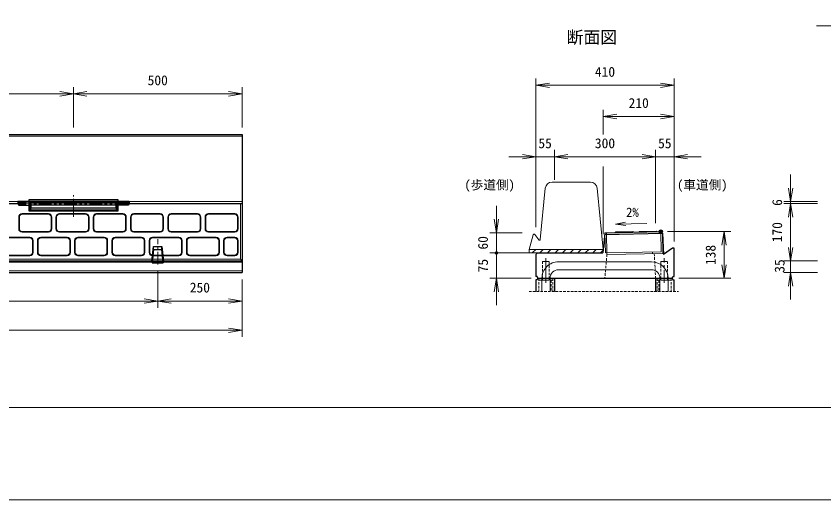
# Model space of a CAD drawing. Units: millimetres at full size, sheet at 1:20. Extents: x 0 to 8400, y 0 to 5940.
# Drawn here: x 3065 to 5461, y 0 to 1434 of the extents above; entities that cross this region are included whole.
import ezdxf
from ezdxf.enums import TextEntityAlignment as Align

# ---------------------------------------------------------------- set-up
doc = ezdxf.new("R2010")
doc.units = ezdxf.units.MM
doc.header["$LTSCALE"] = 20
doc.header["$PDMODE"] = 32
doc.header["$PDSIZE"] = 10
for name, pattern in [('USER1', [0.5625, 0.375, -0.1875]), ('USER3', [3, 1.875, -0.375, 0.375, -0.375]), ('USER6', [0.39, 0.015, -0.375]), ('USER7', [3.75, 1.875, -0.375, 0.375, -0.375, 0.375, -0.375])]:
    doc.linetypes.add(name, pattern=pattern)
for name, color, linetype, lineweight in [('0_2', 7, 'Continuous', 25), ('1', 7, 'Continuous', 9), ('ACC(細線）', 4, 'USER1', 13), ('CEN(細線）', 5, 'USER3', 13), ('CON2(細線）', 6, 'Continuous', 13), ('CON（太線）', 1, 'Continuous', 25), ('WORKLAYER', 2, 'Continuous', 25), ('寸法線', 7, 'Continuous', 9), ('構造物-寸法', 7, 'Continuous', 9)]:
    doc.layers.add(name, color=color, linetype=linetype, lineweight=lineweight)
doc.layers.add('Defpoints_5', color=7, linetype='Continuous')
doc.styles.add('ＭＳ ゴシック', font='')
doc.styles.get('ＭＳ ゴシック').set_extended_font_data('MS Gothic')

# ---------------------------------------------------------------- blocks, each defined once
blk = doc.blocks.new('filled_dot')
at = {"color": 0, "linetype": 'Continuous', "lineweight": -2, "const_width": 1.25}
blk.add_lwpolyline([(-0.625, 0, 1), (0.625, 0, 1)], format="xyb", close=True, dxfattribs=at)
blk = doc.blocks.new('open_arrow')
at = {"color": 0, "linetype": 'Continuous', "lineweight": -2}
blk.add_lwpolyline([(7.5, 1.25), (0, 0), (7.5, -1.25)], dxfattribs=at)

msp = doc.modelspace()

# ---------------------------------------------------------------- linework, layer by layer
at = {"layer": '0_2', "lineweight": 13}
for p, q in [((4654.59, 942.06), (4768.39, 942.06)), ((4619.49, 772.03), (4634.69, 924.05)), ((4788.29, 924.05), (4806.49, 742.06)), ((4599.01, 785.73), (4586.49, 742.06)), ((4615.92, 771), (4603.74, 786.64)), ((4586.49, 742.06), (4586.49, 732.06)), ((4586.49, 742.06), (4806.49, 742.06)), ((4586.49, 732.06), (4805.66, 732.06))]:
    msp.add_line(p, q, dxfattribs=at)
at = {"layer": '0_2', "color": 3}
for p, q in [((3400.26, 884.65), (3070.26, 884.65)), ((3073.26, 880.13), (3070.26, 884.65)), ((3070.26, 884.65), (3070.26, 878.65)), ((3070.26, 878.65), (3073.26, 874.12)), ((3397.26, 880.13), (3073.26, 880.13)), ((3073.26, 874.12), (3073.26, 880.13)), ((3073.26, 874.12), (3106.76, 874.12)), ((3397.26, 874.12), (3106.76, 874.13)), ((3397.26, 880.13), (3400.26, 884.65)), ((3397.26, 874.12), (3397.26, 880.13)), ((3400.26, 878.65), (3397.26, 874.12)), ((3400.26, 884.65), (3400.26, 878.65))]:
    msp.add_line(p, q, dxfattribs=at)
at = {"layer": '0_2', "color": 1, "linetype": 'USER7'}
for p, q in [((3075.26, 883.31), (3075.26, 874.45)), ((3395.26, 883.31), (3075.26, 883.31)), ((3395.26, 877.63), (3075.26, 877.63)), ((3395.26, 874.45), (3075.26, 874.45)), ((3395.26, 883.31), (3395.26, 874.45))]:
    msp.add_line(p, q, dxfattribs=at)
at = {"layer": '0_2', "lineweight": 13}
for centre, radius, start, end in [((4654.59, 922.06), 20, 90, 174.28941), ((4768.39, 922.06), 20, 5.71059, 90), ((4601.61, 784.98), 2.7, 37.91649, 164), ((4617.5, 772.23), 2, 217.91649, 354.28941)]:
    msp.add_arc(centre, radius, start, end, dxfattribs=at)
at = {"layer": '1'}
for p, q in [((5438.93, 1405.8), (5940.52, 1405.8)), ((3235.26, 1103.65), (3235.26, 1224.09)), ((3235.26, 1103.65), (3235.26, 1224.09)), ((3735.26, 1103.65), (3735.26, 1224.09)), ((2235.26, 1204.09), (3235.26, 1204.09)), ((3235.26, 1204.09), (3735.26, 1204.09)), ((3485.24, 678.13), (3485.24, 569.53)), ((3485.24, 678.13), (3485.24, 569.53)), ((3735.26, 653.65), (3735.26, 569.53)), ((1985.24, 589.53), (3485.24, 589.53)), ((3485.24, 589.53), (3735.26, 589.53))]:
    msp.add_line(p, q, dxfattribs=at)
at = {"layer": 'ACC(細線）'}
for p, q in [((4817.42, 727.75), (4811.32, 657.06)), ((4957.89, 730.43), (4961.87, 657.06)), ((4626.65, 707.06), (4645.65, 707.06)), ((4626.65, 707.06), (4626.65, 657.06)), ((4645.65, 707.06), (4645.65, 657.06)), ((4977.65, 707.06), (4977.65, 657.06)), ((4977.65, 707.06), (4996.65, 707.06)), ((4996.65, 707.06), (4996.65, 657.06)), ((4615.65, 657.06), (4615.65, 617.91)), ((4656.65, 651.06), (4615.65, 651.06)), ((4626.15, 657.06), (4626.15, 651.06)), ((4646.15, 657.06), (4646.15, 651.06)), ((4652.15, 651.06), (4652.15, 617.91)), ((4656.65, 657.06), (4656.65, 617.91)), ((4966.65, 657.06), (4966.65, 617.91)), ((4966.65, 651.06), (5007.65, 651.06)), ((4971.15, 651.06), (4971.15, 617.91)), ((4977.15, 657.06), (4977.15, 651.06)), ((4997.15, 657.06), (4997.15, 651.06)), ((5007.65, 657.06), (5007.65, 617.91))]:
    msp.add_line(p, q, dxfattribs=at)
at = {"layer": 'CEN(細線）'}
for p, q in [((3235.26, 839.66), (3235.26, 903.72)), ((3485.24, 698.13), (3485.24, 772.61))]:
    msp.add_line(p, q, dxfattribs=at)
at = {"layer": 'CON2(細線）'}
for p, q in [((1735.26, 1078.65), (3735.26, 1078.65)), ((3730.31, 878.65), (3730.31, 713.42)), ((1740.2, 713.42), (3730.31, 713.42)), ((3730.31, 713.42), (3735.26, 708.65)), ((4673.65, 706.06), (4949.65, 706.06)), ((1735.26, 678.65), (3735.26, 678.65)), ((4673.65, 682.06), (4949.65, 682.06)), ((4624.65, 657.06), (4624.65, 617.91)), ((4648.65, 657.06), (4648.65, 617.91)), ((4974.65, 657.06), (4974.65, 617.91)), ((4998.65, 657.06), (4998.65, 617.91))]:
    msp.add_line(p, q, dxfattribs=at)
at = {"layer": 'CON2(細線）', "color": 2}
for p, q in [((3110.91, 884.65), (2359.6, 884.65)), ((3735.26, 884.65), (3359.6, 884.65))]:
    msp.add_line(p, q, dxfattribs=at)
at = {"layer": 'CON2(細線）'}
for centre, radius, start, end in [((4673.65, 657.06), 49, 90, 180.00009), ((4949.65, 657.06), 49, 0, 90), ((4673.65, 657.06), 25, 90, 180.00009), ((4949.65, 657.06), 25, 0, 90)]:
    msp.add_arc(centre, radius, start, end, dxfattribs=at)
at = {"layer": 'CON（太線）'}
for p, q in [((1735.26, 1083.65), (3735.26, 1083.65)), ((3735.26, 1083.65), (3735.26, 673.65)), ((2395.26, 878.65), (3075.26, 878.65)), ((3395.26, 878.65), (3735.26, 878.65)), ((4811.66, 792.15), (4805.66, 732.06)), ((4811.66, 792.15), (4976.94, 795.3)), ((4843.65, 794.76), (4894.65, 795.74)), ((4913.65, 796.1), (4964.65, 797.07)), ((4976.94, 795.3), (4981.96, 790.3)), ((4981.96, 790.3), (4985.6, 727.81)), ((5011.65, 746.06), (4985.6, 727.81)), ((5016.65, 746.06), (5011.65, 746.06)), ((5016.65, 662.06), (5016.65, 746.06)), ((4611.65, 732.06), (4606.65, 727.06)), ((4606.65, 727.06), (4606.65, 662.06)), ((4611.65, 732.06), (4805.66, 732.06)), ((4985.39, 731.33), (4987.11, 728.88)), ((1735.26, 708.65), (3735.26, 708.65)), ((1735.26, 673.65), (3735.26, 673.65)), ((4610.65, 662.06), (4606.65, 662.06)), ((4610.65, 652.06), (4606.65, 652.06)), ((4606.65, 652.06), (4606.65, 617.91)), ((4612.65, 657.06), (4610.65, 662.06)), ((4612.65, 657.06), (4610.65, 652.06)), ((4612.65, 657.06), (4661.65, 657.06)), ((4612.65, 657.06), (5010.65, 657.06)), ((4661.65, 657.06), (4661.65, 617.91)), ((4961.65, 657.06), (4961.65, 617.91)), ((4961.65, 657.06), (5010.65, 657.06)), ((5010.65, 657.06), (5012.65, 662.06)), ((5010.65, 657.06), (5012.65, 652.06)), ((5012.65, 662.06), (5016.65, 662.06)), ((5012.65, 652.06), (5016.65, 652.06)), ((5016.65, 617.91), (5016.65, 652.06))]:
    msp.add_line(p, q, dxfattribs=at)
at = {"layer": 'CON（太線）', "color": 2}
msp.add_line((4811.15, 787.05), (4981.96, 790.3), dxfattribs=at)
at = {"layer": 'Defpoints_5'}
msp.add_point((4976.94, 795.3), dxfattribs=at)
at = {"layer": 'WORKLAYER'}
for p, q in [((3103.76, 859.13), (3103.76, 890.86)), ((3103.76, 890.86), (3366.76, 890.86)), ((3366.76, 890.86), (3366.76, 859.13)), ((3103.76, 884.65), (3366.76, 884.65)), ((3103.76, 856.17), (3103.76, 883.65)), ((3106.76, 859.37), (3106.76, 884.65)), ((3108.91, 865.58), (3106.76, 859.37)), ((3108.91, 884.65), (3108.91, 865.58)), ((3108.91, 865.58), (3361.6, 865.58)), ((3361.6, 865.58), (3361.6, 884.65)), ((3363.76, 859.37), (3361.6, 865.58)), ((3363.76, 884.65), (3363.76, 859.37)), ((3366.76, 883.65), (3366.76, 856.17)), ((3366.76, 859.37), (3103.76, 859.37)), ((3106.76, 859.37), (3103.76, 856.17)), ((3366.76, 856.17), (3103.76, 856.17)), ((3363.76, 859.37), (3106.76, 859.37)), ((3366.76, 856.17), (3363.76, 859.37))]:
    msp.add_line(p, q, dxfattribs=at)
at = {"layer": 'WORKLAYER', "linetype": 'USER6'}
for p, q in [((3108.91, 884.65), (3103.76, 890.86)), ((3361.6, 884.65), (3366.76, 890.86)), ((3108.91, 865.58), (3103.76, 859.37)), ((3361.6, 865.58), (3366.76, 859.37))]:
    msp.add_line(p, q, dxfattribs=at)
at = {"layer": 'WORKLAYER', "color": 3}
for p, q in [((3467.74, 707.21), (3472.59, 751.43)), ((3472.73, 742.17), (3472.59, 751.43)), ((3472.59, 751.43), (3497.9, 751.43)), ((3497.74, 742.17), (3497.9, 751.43)), ((3497.9, 751.43), (3502.74, 707.21)), ((3472.73, 742.17), (3469.18, 703.19)), ((3472.74, 742.17), (3497.74, 742.17)), ((3501.31, 703.19), (3497.74, 742.17)), ((3467.74, 707.21), (3502.74, 707.21)), ((3467.74, 707.21), (3469.11, 704.91)), ((3469.11, 704.91), (3469.18, 703.19)), ((3469.18, 703.19), (3501.31, 703.19)), ((3501.37, 704.91), (3501.31, 703.19)), ((3502.74, 707.21), (3501.37, 704.91))]:
    msp.add_line(p, q, dxfattribs=at)
at = {"layer": '寸法線'}
for p, q in [((4872.94, 823.08), (4843.04, 817.51)), ((4843.04, 817.51), (4935.91, 819.28)), ((4843.04, 817.51), (4873.13, 813.08))]:
    msp.add_line(p, q, dxfattribs=at)
at = {"layer": '構造物-寸法'}
for p, q in [((4606.65, 808.38), (4606.65, 1249.13)), ((5016.65, 766.06), (5016.65, 1249.13)), ((4606.65, 1229.13), (5016.65, 1229.13)), ((4806.66, 1083.57), (4806.66, 1156.76)), ((5016.65, 766.06), (5016.65, 1156.76)), ((5016.65, 1136.76), (4806.66, 1136.76)), ((4606.65, 808.38), (4606.65, 1037.37)), ((4661.65, 948.64), (4661.65, 1037.37)), ((4661.65, 948.64), (4661.65, 1037.37)), ((4961.65, 822.01), (4961.65, 1037.37)), ((4961.65, 820.77), (4961.65, 1037.37)), ((5016.65, 766.06), (5016.65, 1037.37)), ((4526.65, 1017.37), (4741.65, 1017.37)), ((4661.65, 1017.37), (4961.65, 1017.37)), ((5096.65, 1017.37), (4881.65, 1017.37)), ((4806.66, 988.83), (4806.66, 788.04)), ((5362.23, 964.65), (5362.23, 798.65)), ((4489.68, 872.15), (4489.68, 652.06)), ((5441.71, 884.65), (5342.23, 884.65)), ((5441.71, 878.65), (5342.23, 878.65)), ((5441.71, 878.65), (5342.23, 878.65)), ((5362.23, 878.65), (5362.23, 708.65)), ((3073.01, 803.65), (3073.01, 838.65)), ((3075.01, 803.65), (3075.01, 838.65)), ((3083.01, 848.65), (3161.01, 848.65)), ((3083.01, 846.65), (3161.01, 846.65)), ((3169.01, 838.65), (3169.01, 803.65)), ((3171.01, 838.65), (3171.01, 803.65)), ((3183.51, 803.65), (3183.51, 838.65)), ((3185.51, 803.65), (3185.51, 838.65)), ((3193.51, 848.65), (3271.51, 848.65)), ((3193.51, 846.65), (3271.51, 846.65)), ((3279.51, 838.65), (3279.51, 803.65)), ((3281.51, 838.65), (3281.51, 803.65)), ((3294.01, 803.65), (3294.01, 838.65)), ((3296.01, 803.65), (3296.01, 838.65)), ((3304.01, 848.65), (3382.01, 848.65)), ((3304.01, 846.65), (3382.01, 846.65)), ((3390.01, 838.65), (3390.01, 803.65)), ((3392.01, 838.65), (3392.01, 803.65)), ((3404.51, 803.65), (3404.51, 838.65)), ((3406.51, 803.65), (3406.51, 838.65)), ((3414.51, 848.65), (3492.51, 848.65)), ((3414.51, 846.65), (3492.51, 846.65)), ((3500.51, 838.65), (3500.51, 803.65)), ((3502.51, 838.65), (3502.51, 803.65)), ((3515.01, 803.65), (3515.01, 838.65)), ((3517.01, 803.65), (3517.01, 838.65)), ((3525.01, 848.65), (3603.01, 848.65)), ((3525.01, 846.65), (3603.01, 846.65)), ((3611.01, 838.65), (3611.01, 803.65)), ((3613.01, 838.65), (3613.01, 803.65)), ((3625.51, 803.65), (3625.51, 838.65)), ((3627.51, 803.65), (3627.51, 838.65)), ((3635.51, 848.65), (3713.51, 848.65)), ((3635.51, 846.65), (3713.51, 846.65)), ((3721.51, 838.65), (3721.51, 803.65)), ((3723.51, 838.65), (3723.51, 803.65)), ((3161.01, 795.65), (3083.01, 795.65)), ((3161.01, 793.65), (3083.01, 793.65)), ((3271.51, 795.65), (3193.51, 795.65)), ((3271.51, 793.65), (3193.51, 793.65)), ((3382.01, 795.65), (3304.01, 795.65)), ((3382.01, 793.65), (3304.01, 793.65)), ((3492.51, 795.65), (3414.51, 795.65)), ((3492.51, 793.65), (3414.51, 793.65)), ((3603.01, 795.65), (3525.01, 795.65)), ((3603.01, 793.65), (3525.01, 793.65)), ((3713.51, 795.65), (3635.51, 795.65)), ((3713.51, 793.65), (3635.51, 793.65)), ((4566.19, 792.15), (4469.68, 792.15)), ((4996.94, 795.3), (5184.82, 795.3)), ((5164.82, 795.3), (5164.82, 657.06)), ((3027.76, 778.65), (3105.76, 778.65)), ((3027.76, 776.65), (3105.76, 776.65)), ((3113.76, 768.65), (3113.76, 733.65)), ((3115.76, 768.65), (3115.76, 733.65)), ((3128.26, 733.65), (3128.26, 768.65)), ((3130.26, 733.65), (3130.26, 768.65)), ((3138.26, 778.65), (3216.26, 778.65)), ((3138.26, 776.65), (3216.26, 776.65)), ((3224.26, 768.65), (3224.26, 733.65)), ((3226.26, 768.65), (3226.26, 733.65)), ((3238.76, 733.65), (3238.76, 768.65)), ((3240.76, 733.65), (3240.76, 768.65)), ((3248.76, 778.65), (3326.76, 778.65)), ((3248.76, 776.65), (3326.76, 776.65)), ((3334.76, 768.65), (3334.76, 733.65)), ((3336.76, 768.65), (3336.76, 733.65)), ((3349.26, 733.65), (3349.26, 768.65)), ((3351.26, 733.65), (3351.26, 768.65)), ((3359.26, 778.65), (3437.26, 778.65)), ((3359.26, 776.65), (3437.26, 776.65)), ((3445.26, 768.65), (3445.26, 733.65)), ((3447.26, 768.65), (3447.26, 733.65)), ((3459.76, 733.65), (3459.76, 768.65)), ((3461.76, 733.65), (3461.76, 768.65)), ((3469.76, 778.65), (3547.76, 778.65)), ((3469.76, 776.65), (3547.76, 776.65)), ((3555.76, 768.65), (3555.76, 733.65)), ((3557.76, 768.65), (3557.76, 733.65)), ((3570.26, 733.65), (3570.26, 768.65)), ((3572.26, 733.65), (3572.26, 768.65)), ((3580.26, 778.65), (3658.26, 778.65)), ((3580.26, 776.65), (3658.26, 776.65)), ((3666.26, 768.65), (3666.26, 733.65)), ((3668.26, 768.65), (3668.26, 733.65)), ((3680.76, 768.65), (3680.76, 733.65)), ((3682.76, 768.65), (3682.76, 733.65)), ((3713.51, 778.65), (3690.76, 778.65)), ((3713.51, 776.65), (3690.76, 776.65)), ((3721.51, 733.65), (3721.51, 768.65)), ((3723.51, 733.65), (3723.51, 768.65)), ((5362.23, 788.65), (5362.23, 593.65)), ((3105.76, 725.65), (3027.76, 725.65)), ((3105.76, 723.65), (3027.76, 723.65)), ((3216.26, 725.65), (3138.26, 725.65)), ((3216.26, 723.65), (3138.26, 723.65)), ((3326.76, 725.65), (3248.76, 725.65)), ((3326.76, 723.65), (3248.76, 723.65)), ((3437.26, 725.65), (3359.26, 725.65)), ((3437.26, 723.65), (3359.26, 723.65)), ((3547.76, 725.65), (3469.76, 725.65)), ((3547.76, 723.65), (3469.76, 723.65)), ((3658.26, 725.65), (3580.26, 725.65)), ((3658.26, 723.65), (3580.26, 723.65)), ((3690.76, 725.65), (3713.51, 725.65)), ((3690.76, 723.65), (3713.51, 723.65)), ((4591.65, 732.06), (4469.68, 732.06)), ((4565.61, 732.06), (4469.68, 732.06)), ((4489.68, 732.06), (4489.68, 577.06)), ((4596.12, 732.06), (4606.12, 742.06)), ((4618.57, 732.06), (4628.57, 742.06)), ((4641.02, 732.06), (4651.02, 742.06)), ((4663.48, 732.06), (4673.48, 742.06)), ((4685.93, 732.06), (4695.93, 742.06)), ((4708.38, 732.06), (4718.38, 742.06)), ((4730.83, 732.06), (4740.83, 742.06)), ((4753.28, 732.06), (4763.28, 742.06)), ((4775.73, 732.06), (4785.73, 742.06)), ((4798.18, 732.06), (4806.31, 740.19)), ((1735.26, 704.76), (3735.26, 704.76)), ((4636.15, 643.35), (4636.15, 716.95)), ((5441.71, 708.65), (5342.23, 708.65)), ((5441.71, 708.65), (5342.23, 708.65)), ((5441.71, 673.65), (5342.23, 673.65)), ((3735.26, 653.65), (3735.26, 482.87)), ((4592.65, 657.06), (4469.68, 657.06)), ((5030.65, 657.06), (5184.82, 657.06)), ((1735.26, 502.87), (3735.26, 502.87))]:
    msp.add_line(p, q, dxfattribs=at)
at = {"layer": '構造物-寸法', "color": 4}
for p, q in [((4811.69, 792.16), (4812.83, 732.17)), ((4816.19, 792.24), (4817.42, 727.75)), ((4977.16, 795.08), (4978.3, 735.32)), ((4981.75, 790.51), (4982.89, 730.9)), ((4812.83, 732.17), (4978.3, 735.32)), ((4817.42, 727.75), (4985.41, 730.95)), ((4952.81, 734.83), (4952.89, 730.33))]:
    msp.add_line(p, q, dxfattribs=at)
at = {"layer": '構造物-寸法', "color": 1}
for p, q in [((4841.65, 792.73), (4843.65, 794.76)), ((4894.65, 795.74), (4896.65, 793.77)), ((4911.66, 794.06), (4913.65, 796.1)), ((4964.65, 797.07), (4967.61, 795.13))]:
    msp.add_line(p, q, dxfattribs=at)
at = {"layer": '構造物-寸法', "linetype": 'USER3'}
msp.add_line((4987.15, 643.35), (4987.15, 716.95), dxfattribs=at)
at = {"layer": '構造物-寸法', "linetype": 'USER1'}
msp.add_line((4586.56, 617.91), (5029.67, 617.91), dxfattribs=at)
at = {"layer": '構造物-寸法', "color": 2}
msp.add_lwpolyline([(0, 5940), (0, 0), (8400, 0), (8400, 5940)], close=True, dxfattribs=at)
at = {"layer": '構造物-寸法'}
msp.add_lwpolyline([(200, 5813.45), (200, 273.45), (8200, 273.45), (8200, 5813.45)], close=True, dxfattribs=at)
for centre, radius, start, end in [((3083.01, 838.65), 10, 90, 180), ((3083.01, 838.65), 8, 90, 180), ((3161.01, 838.65), 10, 0, 90), ((3161.01, 838.65), 8, 0, 90), ((3193.51, 838.65), 10, 90, 180), ((3193.51, 838.65), 8, 90, 180), ((3271.51, 838.65), 10, 0, 90), ((3271.51, 838.65), 8, 0, 90), ((3304.01, 838.65), 10, 90, 180), ((3304.01, 838.65), 8, 90, 180), ((3382.01, 838.65), 10, 0, 90), ((3382.01, 838.65), 8, 0, 90), ((3414.51, 838.65), 10, 90, 180), ((3414.51, 838.65), 8, 90, 180), ((3492.51, 838.65), 10, 0, 90), ((3492.51, 838.65), 8, 0, 90), ((3525.01, 838.65), 10, 90, 180), ((3525.01, 838.65), 8, 90, 180), ((3603.01, 838.65), 10, 0, 90), ((3603.01, 838.65), 8, 0, 90), ((3635.51, 838.65), 10, 90, 180), ((3635.51, 838.65), 8, 90, 180), ((3713.51, 838.65), 10, 0, 90), ((3713.51, 838.65), 8, 0, 90), ((3083.01, 803.65), 10, 180, 270), ((3083.01, 803.65), 8, 180, 270), ((3161.01, 803.65), 10, 270, 0), ((3161.01, 803.65), 8, 270, 0), ((3193.51, 803.65), 10, 180, 270), ((3193.51, 803.65), 8, 180, 270), ((3271.51, 803.65), 10, 270, 0), ((3271.51, 803.65), 8, 270, 0), ((3304.01, 803.65), 10, 180, 270), ((3304.01, 803.65), 8, 180, 270), ((3382.01, 803.65), 10, 270, 0), ((3382.01, 803.65), 8, 270, 0), ((3414.51, 803.65), 10, 180, 270), ((3414.51, 803.65), 8, 180, 270), ((3492.51, 803.65), 10, 270, 0), ((3492.51, 803.65), 8, 270, 0), ((3525.01, 803.65), 10, 180, 270), ((3525.01, 803.65), 8, 180, 270), ((3603.01, 803.65), 10, 270, 0), ((3603.01, 803.65), 8, 270, 0), ((3635.51, 803.65), 10, 180, 270), ((3635.51, 803.65), 8, 180, 270), ((3713.51, 803.65), 10, 270, 0), ((3713.51, 803.65), 8, 270, 0), ((3105.76, 768.65), 10, 0, 90), ((3105.76, 768.65), 8, 0, 90), ((3138.26, 768.65), 10, 90, 180), ((3138.26, 768.65), 8, 90, 180), ((3216.26, 768.65), 10, 0, 90), ((3216.26, 768.65), 8, 0, 90), ((3248.76, 768.65), 10, 90, 180), ((3248.76, 768.65), 8, 90, 180), ((3326.76, 768.65), 10, 0, 90), ((3326.76, 768.65), 8, 0, 90), ((3359.26, 768.65), 10, 90, 180), ((3359.26, 768.65), 8, 90, 180), ((3437.26, 768.65), 10, 0, 90), ((3437.26, 768.65), 8, 0, 90), ((3469.76, 768.65), 10, 90, 180), ((3469.76, 768.65), 8, 90, 180), ((3547.76, 768.65), 10, 0, 90), ((3547.76, 768.65), 8, 0, 90), ((3580.26, 768.65), 10, 90, 180), ((3580.26, 768.65), 8, 90, 180), ((3658.26, 768.65), 10, 0, 90), ((3658.26, 768.65), 8, 0, 90), ((3690.76, 768.65), 10, 90, 180), ((3690.76, 768.65), 8, 90, 180), ((3713.51, 768.65), 10, 0, 90), ((3713.51, 768.65), 8, 0, 90), ((3105.76, 733.65), 10, 270, 0), ((3105.76, 733.65), 8, 270, 0), ((3138.26, 733.65), 10, 180, 270), ((3138.26, 733.65), 8, 180, 270), ((3216.26, 733.65), 10, 270, 0), ((3216.26, 733.65), 8, 270, 0), ((3248.76, 733.65), 10, 180, 270), ((3248.76, 733.65), 8, 180, 270), ((3326.76, 733.65), 10, 270, 0), ((3326.76, 733.65), 8, 270, 0), ((3359.26, 733.65), 10, 180, 270), ((3359.26, 733.65), 8, 180, 270), ((3437.26, 733.65), 10, 270, 0), ((3437.26, 733.65), 8, 270, 0), ((3469.76, 733.65), 10, 180, 270), ((3469.76, 733.65), 8, 180, 270), ((3547.76, 733.65), 10, 270, 0), ((3547.76, 733.65), 8, 270, 0), ((3580.26, 733.65), 10, 180, 270), ((3580.26, 733.65), 8, 180, 270), ((3658.26, 733.65), 10, 270, 0), ((3658.26, 733.65), 8, 270, 0), ((3690.76, 733.65), 10, 180, 270), ((3690.76, 733.65), 8, 180, 270), ((3713.51, 733.65), 10, 270, 0), ((3713.51, 733.65), 8, 270, 0)]:
    msp.add_arc(centre, radius, start, end, dxfattribs=at)

# ---------------------------------------------------------------- block references
at = {"layer": '1', "xscale": 5.33, "yscale": 5.33, "rotation": 180}
for p in [(3235.26, 1204.09), (3735.26, 1204.09), (3485.24, 589.53), (3735.26, 589.53)]:
    msp.add_blockref('open_arrow', p, dxfattribs=at)
at = {"layer": '1', "xscale": 5.33, "yscale": 5.33}
for p in [(3235.26, 1204.09), (3485.24, 589.53)]:
    msp.add_blockref('open_arrow', p, dxfattribs=at)
at = {"layer": '構造物-寸法', "xscale": 5.33, "yscale": 5.33}
for p in [(4606.65, 1229.13), (4806.66, 1136.76), (4661.65, 1017.37), (4661.65, 1017.37), (5016.65, 1017.37)]:
    msp.add_blockref('open_arrow', p, dxfattribs=at)
at = {"layer": '構造物-寸法'}
for name, p, xscale, yscale, rotation in [('open_arrow', (5016.65, 1229.13), 5.33, 5.33, 180), ('open_arrow', (5016.65, 1136.76), 5.33, 5.33, 180), ('open_arrow', (4606.65, 1017.37), 5.33, 5.33, 180), ('open_arrow', (4961.65, 1017.37), 5.33, 5.33, 180), ('open_arrow', (4961.65, 1017.37), 5.33, 5.33, 180), ('open_arrow', (5362.23, 884.65), 5.33, 5.33, 90), ('open_arrow', (5362.23, 878.65), 5.33, 5.33, 270), ('open_arrow', (5362.23, 878.65), 5.33, 5.33, 270), ('open_arrow', (4489.68, 792.15), 5.33, 5.33, 90), ('open_arrow', (5164.82, 795.3), 5.33, 5.33, 270), ('open_arrow', (5362.23, 708.65), 5.33, 5.33, 90), ('open_arrow', (5362.23, 708.65), 5.33, 5.33, 90), ('filled_dot', (4489.68, 732.06), 4, 4, 270), ('filled_dot', (4489.68, 732.06), 4, 4, 270), ('open_arrow', (5164.82, 657.06), 5.33, 5.33, 90), ('open_arrow', (5362.23, 673.65), 5.33, 5.33, 270), ('open_arrow', (4489.68, 657.06), 5.33, 5.33, 270), ('open_arrow', (3735.26, 502.87), 5.33, 5.33, 180)]:
    msp.add_blockref(name, p, dxfattribs=dict(at, xscale=xscale, yscale=yscale, rotation=rotation))

# ---------------------------------------------------------------- texts
at = {"layer": '1', "style": 'ＭＳ ゴシック'}
for s, p in [('500', (3485.26, 1244.09)), ('250', (3610.25, 629.53))]:
    msp.add_text(s, height=29.33, dxfattribs=at).set_placement(p, align=Align.MIDDLE_CENTER)
at = {"layer": '寸法線', "style": 'ＭＳ ゴシック'}
msp.add_text('断面図', height=36.66, dxfattribs=at).set_placement((4697.8, 1342.42), align=Align.BOTTOM_LEFT)
at = {"layer": '構造物-寸法', "style": 'ＭＳ ゴシック'}
for s, p in [('410', (4811.65, 1269.13)), ('210', (4911.66, 1176.76)), ('55', (4634.15, 1057.37)), ('300', (4811.65, 1057.37)), ('55', (4989.15, 1057.37))]:
    msp.add_text(s, height=29.33, dxfattribs=at).set_placement(p, align=Align.MIDDLE_CENTER)
for s, p in [('(歩道側)', (4394.72, 912.11)), ('(車道側)', (5025.31, 912.11))]:
    msp.add_text(s, height=27.49, dxfattribs=at).set_placement(p, align=Align.BOTTOM_LEFT)
for s, p in [('6', (5322.23, 881.65)), ('170', (5322.23, 793.65)), ('60', (4449.68, 762.11)), ('138', (5124.82, 726.18)), ('75', (4449.68, 694.56)), ('35', (5329.37, 693.31))]:
    msp.add_text(s, height=29.33, rotation=90, dxfattribs=at).set_placement(p, align=Align.MIDDLE_CENTER)
msp.add_text('2%', height=27.49, dxfattribs=at).set_placement((4893.06, 830.79), align=Align.BOTTOM_CENTER)

doc.saveas('drawing.dxf')
